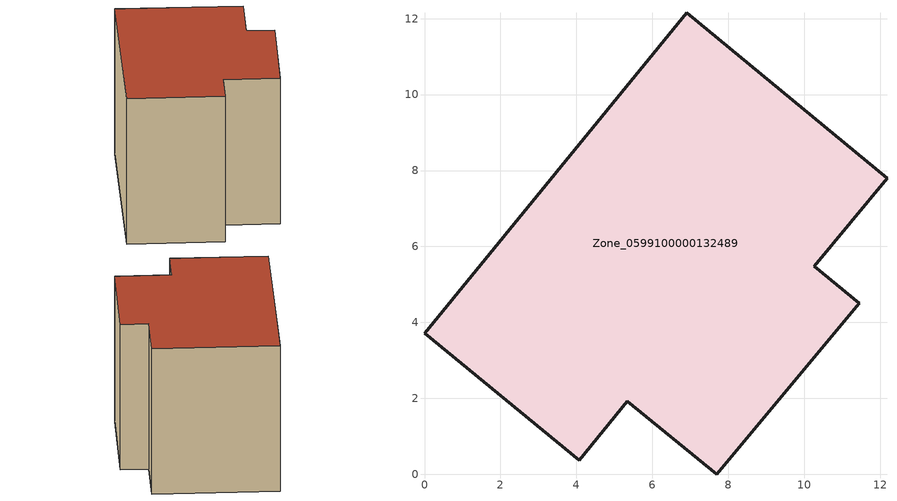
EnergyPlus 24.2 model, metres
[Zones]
Zone_0599100000132489
 floor ground (C_G): 10.27,5.48 11.45,4.5 7.7,0 5.34,1.93 4.08,0.38 0,3.71 6.9,12.16 12.18,7.79 z0
 wall outside (C_F): 6.9,12.16 0,3.71 4.08,0.38 5.34,1.93 7.7,0 11.45,4.5 10.27,5.48 12.18,7.79 6.9,12.16 z0:8.63
 roof outside (C_R): 10.27,5.48 12.18,7.79 6.9,12.16 0,3.71 4.08,0.38 5.34,1.93 7.7,0 11.45,4.5 z8.63
[BUILDING]
Pand.0599100000132489: North Axis=0; Terrain=City; Loads Convergence Tolerance Value=0.04; Temperature Convergence Tolerance Value=0.4; Solar Distribution=FullExterior; Maximum Number of Warmup Days=25; Minimum Number of Warmup Days=1
[Site:Location]
Rotterdam.The.Hague.AP_ZH_NLD Design_Conditions: Latitude=51.96; Longitude=4.45; Time Zone=1; Elevation=-4.5
[SITE:GROUNDTEMPERATURE:BUILDINGSURFACE]
18, 18, 18, 18, 18, 18, 18, 18, 18, 18, 18, 18
[MATERIAL] Thermal Absorptance=0.9; Solar Absorptance=0.7; Visible Absorptance=0.7
Name | Roughness | Thickness | Conductivity | Density | Specific Heat
G.TC.1946-1964 | MediumSmooth | 0.15 | 1 | 540 | 1210
F.TC.1946-1964 | Rough | 0.3 | 0.857143 | 1920 | 840
R.TC.1946-1964 | MediumRough | 0.2 | 0.235294 | 1500 | 1000
[CONSTRUCTION]
C_G: G.TC.1946-1964
C_F: F.TC.1946-1964
C_R: R.TC.1946-1964
[ZONE]
Zone_0599100000132489: Type=1; Multiplier=1; Ceiling Height=Autocalculate; Volume=Autocalculate; Floor Area=autocalculate; Part of Total Floor Area=Yes
[ZONEINFILTRATION:DESIGNFLOWRATE]
Infil_Zone_0599100000132489: Zone or ZoneList or Space or SpaceList=Zone_0599100000132489; Schedule=AlwaysOn; Design Flow Rate Calculation Method=Flow/Area; Flow Rate per Floor Area=0.003; Constant Term Coefficient=1; Temperature Term Coefficient=0; Velocity Term Coefficient=0; Velocity Squared Term Coefficient=0
[HVACTEMPLATE:ZONE:IDEALLOADSAIRSYSTEM]
Zone_0599100000132489: Maximum Heating Supply Air Temperature=50; Minimum Cooling Supply Air Temperature=13; Maximum Heating Supply Air Humidity Ratio=0.0156; Minimum Cooling Supply Air Humidity Ratio=0.0077; Heating Limit=NoLimit; Cooling Limit=NoLimit; Dehumidification Control Type=ConstantSensibleHeatRatio; Cooling Sensible Heat Ratio=0.7; Dehumidification Setpoint=60; Humidification Control Type=None; Humidification Setpoint=30; Outdoor Air Method=None; Outdoor Air Flow Rate per Person=0.00944; Outdoor Air Flow Rate per Zone Floor Area=0; Outdoor Air Flow Rate per Zone=0; Demand Controlled Ventilation Type=None; Outdoor Air Economizer Type=NoEconomizer; Heat Recovery Type=None; Sensible Heat Recovery Effectiveness=0.7; Latent Heat Recovery Effectiveness=0.65
[ZONECONTROL:THERMOSTAT]
ThermostatControl_Zone_0599100000132489: Zone or ZoneList=Zone_0599100000132489; Control Type Schedule=DualSetpointControlType; Control 1=Thermostat_Zone_0599100000132489; Temperature Difference Between Cutout And Setpoint=0
[THERMOSTATSETPOINT:DUALSETPOINT]
Thermostat_Zone_0599100000132489: Heating Setpoint Temperature Schedule=HeatingSetpoint_Zone_0599100000132489; Cooling Setpoint Temperature Schedule=CoolingSetpoint_Zone_0599100000132489
[SCHEDULE:COMPACT]
HeatingSetpoint_Zone_0599100000132489: Through: 12/31, For: AllDays, Until: 24:00, 21
CoolingSetpoint_Zone_0599100000132489: Through: 12/31, For: AllDays, Until: 24:00, 24
DualSetpointControlType: Through: 12/31, For: AllDays, Until: 24:00, 4
AlwaysOn: Through: 12/31, For: AllDays, Until: 24:00, 1
